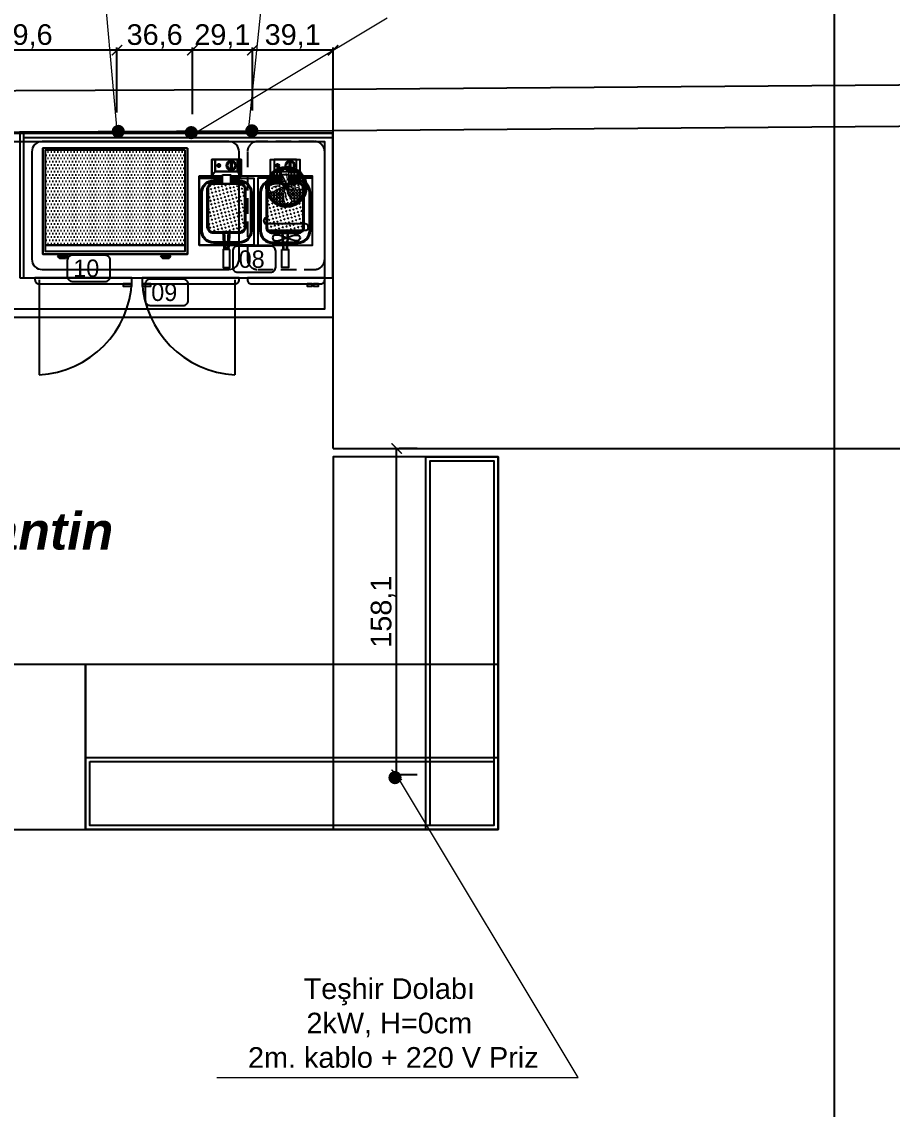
# Model space of a CAD drawing. Header units: millimetres. Extents: x -3164 to 12587, y -18082 to -16228.
# Drawn here: x 2930 to 3353, y -17019 to -16492 of the extents above; entities that cross this region are included whole.
import ezdxf

# ---------------------------------------------------------------- set-up
doc = ezdxf.new("R2010")
doc.units = ezdxf.units.MM
doc.linetypes.add('DASHED', pattern=[0.75, 0.5, -0.25])
doc.layers.add('002 Çizgi', color=254, linetype='Continuous')
doc.layers.add('ELK', color=10, linetype='Continuous')
for name, color, linetype, lineweight in [('Mtm-elk.', 40, 'Continuous', 20), ('rmz-elk.', 40, 'Continuous', 20), ('TEFRİŞ MUTFAK (L)', 241, 'Continuous', 15)]:
    doc.layers.add(name, color=color, linetype=linetype, lineweight=lineweight)
doc.styles.add('adet', font='stylu.ttf')
doc.styles.add('ARIAL', font='', dxfattribs={"height": 1})
doc.styles.get("Standard").update_dxf_attribs({"font": 'arial.ttf'})
doc.styles.add('text-100', font='comic.ttf', dxfattribs={"height": 50})
doc.styles.get('ARIAL').set_extended_font_data('Arial', bold=True)
doc.dimstyles.new('ISO-25', dxfattribs={"dimtxt": 10, "dimasz": 5, "dimexe": 1.25, "dimexo": 10, "dimtad": 1, "dimdec": 1, "dimtxsty": 'Standard', "dimblk": 'ARCHTICK', "dimcen": 2.5, "dimadec": 0, "dimazin": 0, "dimtfac": 1, "dimtdec": 1, "dimtmove": 0, "dimatfit": 3, "dimfxl": 1, "dimarcsym": 0})

# ---------------------------------------------------------------- blocks, each defined once
blk = doc.blocks.new('rwerewerr')
h = blk.add_hatch(color=30)
h.dxf.hatch_style = 1
edge = h.paths.add_edge_path()
edge.add_arc((2556.36, -3488.02), 0.549, 0, 360)
h = blk.add_hatch(color=30)
h.dxf.hatch_style = 1
edge = h.paths.add_edge_path()
edge.add_arc((2584.86, -3488.02), 0.549, 0, 360)
h = blk.add_hatch()
h.set_pattern_fill('CROSS', scale=0.2, angle=60)
h.paths.add_polyline_path([(2551.28, -3517.87, 0.414214), (2553.78, -3520.37), (2558.48, -3520.37), (2558.46, -3519.95), (2558.95, -3519.95), (2558.97, -3520.37), (2561.1, -3520.37), (2561.12, -3519.95), (2561.61, -3519.95), (2561.58, -3520.37), (2566.28, -3520.37, 0.414214), (2568.78, -3517.87), (2568.78, -3499.37, 0.414214), (2566.28, -3496.87), (2553.78, -3496.87, 0.414214), (2551.28, -3499.37)])
h = blk.add_hatch()
h.set_pattern_fill('CROSS', scale=0.2, angle=60)
h.paths.add_polyline_path([(2597.28, -3499.37, 0.414214), (2594.78, -3496.87), (2582.28, -3496.87, 0.414214), (2579.78, -3499.37), (2579.78, -3517.87, 0.414214), (2582.28, -3520.37), (2586.98, -3520.37), (2586.96, -3519.95), (2587.45, -3519.95), (2587.47, -3520.37), (2589.6, -3520.37), (2589.62, -3519.95), (2590.11, -3519.95), (2590.08, -3520.37), (2594.78, -3520.37, 0.414214), (2597.28, -3517.87)])
at = {"color": 7}
for points in [[(2561.95, -3493.15), (2567.13, -3493.15), (2567.13, -3485.14), (2552.94, -3485.14), (2552.94, -3493.15), (2558.12, -3493.15)], [(2558.12, -3493.15), (2552.94, -3493.15), (2552.94, -3485.14), (2567.13, -3485.14), (2567.13, -3493.15), (2561.95, -3493.15)], [(2562.11, -3489.86), (2562.11, -3486.17)], [(2562.68, -3486.17), (2562.68, -3489.86)], [(2586.62, -3493.15), (2581.44, -3493.15), (2581.44, -3485.14), (2595.63, -3485.14), (2595.63, -3493.15), (2590.45, -3493.15)], [(2590.61, -3489.86), (2590.61, -3486.17)], [(2591.18, -3486.17), (2591.18, -3489.86)], [(2558.12, -3493.15), (2546.78, -3493.15), (2546.78, -3526.65), (2558.84, -3526.65)], [(2558.84, -3526.65), (2546.78, -3526.65), (2546.78, -3493.15), (2558.12, -3493.15)], [(2554.62, -3490.89), (2552.94, -3493.15)], [(2554.62, -3490.89), (2552.94, -3493.15)], [(2558.12, -3493.15), (2552.94, -3493.15)], [(2586.62, -3493.15), (2561.95, -3493.15)], [(2561.95, -3493.15), (2567.13, -3493.15)], [(2565.45, -3490.89), (2567.13, -3493.15)], [(2565.45, -3490.89), (2567.13, -3493.15)], [(2583.12, -3490.89), (2581.44, -3493.15)], [(2586.62, -3493.15), (2581.44, -3493.15)], [(2589.73, -3526.65), (2601.78, -3526.65), (2601.78, -3493.15), (2590.45, -3493.15)], [(2593.95, -3490.89), (2595.63, -3493.15)], [(2558.84, -3526.65), (2546.78, -3526.65), (2546.78, -3494.15), (2558.12, -3494.15)], [(2553.78, -3495.15), (2558.12, -3495.15)], [(2562.32, -3494.15), (2573.28, -3494.15), (2573.28, -3526.65), (2561.23, -3526.65)], [(2561.95, -3494.15), (2573.28, -3494.15)], [(2561.95, -3495.65), (2566.28, -3495.65)], [(2586.25, -3494.15), (2575.28, -3494.15), (2575.28, -3526.65), (2587.34, -3526.65)], [(2586.62, -3494.15), (2575.28, -3494.15)], [(2586.62, -3495.65), (2582.28, -3495.65)], [(2589.73, -3526.65), (2601.78, -3526.65), (2601.78, -3494.15), (2590.45, -3494.15)], [(2594.78, -3495.15), (2590.45, -3495.15)], [(2561.1, -3520.37), (2558.97, -3520.37)], [(2561.07, -3520.87), (2559, -3520.87)], [(2560.82, -3525.15), (2559.24, -3525.15)], [(2587.47, -3520.37), (2589.6, -3520.37)], [(2587.5, -3520.87), (2589.57, -3520.87)], [(2587.74, -3525.15), (2589.32, -3525.15)], [(2546.78, -3526.65), (2558.84, -3526.65)], [(2560.8, -3525.65), (2559.27, -3525.65)], [(2559.33, -3526.65), (2560.74, -3526.65)], [(2559.33, -3526.65), (2560.74, -3526.65)], [(2560.74, -3526.65), (2559.33, -3526.65)], [(2560.74, -3526.65), (2559.33, -3526.65)], [(2561.23, -3526.65), (2587.34, -3526.65)], [(2561.23, -3526.65), (2601.78, -3526.65)], [(2587.77, -3525.65), (2589.3, -3525.65)], [(2587.83, -3526.65), (2589.24, -3526.65)], [(2587.83, -3526.65), (2589.24, -3526.65)]]:
    blk.add_lwpolyline(points, dxfattribs=at)
for points in [[(2565.45, -3490.89), (2554.62, -3490.89), (2554.62, -3485.14), (2565.45, -3485.14)], [(2554.62, -3490.89), (2565.45, -3490.89), (2565.45, -3485.14), (2554.62, -3485.14)], [(2583.12, -3490.89), (2593.95, -3490.89), (2593.95, -3485.14), (2583.12, -3485.14)], [(2558.12, -3492.55), (2561.95, -3492.55), (2561.95, -3496.87), (2558.12, -3496.87)], [(2590.45, -3492.55), (2586.62, -3492.55), (2586.62, -3496.87), (2590.45, -3496.87)], [(2559.45, -3528.68), (2558.96, -3528.68), (2558.46, -3519.95), (2558.95, -3519.95)], [(2561.11, -3528.68), (2560.62, -3528.68), (2561.12, -3519.95), (2561.61, -3519.95)], [(2587.46, -3528.68), (2587.95, -3528.68), (2587.45, -3519.95), (2586.96, -3519.95)], [(2589.12, -3528.68), (2589.61, -3528.68), (2590.11, -3519.95), (2589.62, -3519.95)], [(2561.61, -3528.68), (2558.46, -3528.68), (2558.46, -3537.43), (2561.61, -3537.43)], [(2586.96, -3528.68), (2590.11, -3528.68), (2590.11, -3537.43), (2586.96, -3537.43)]]:
    blk.add_lwpolyline(points, close=True, dxfattribs=at)
for points in [[(2558.78, -3525.65), (2553.78, -3525.65, -0.414214), (2547.78, -3519.65), (2547.78, -3501.15, -0.414214), (2553.78, -3495.15), (2558.12, -3495.15)], [(2558.76, -3525.15), (2553.78, -3525.15, -0.414214), (2548.28, -3519.65), (2548.28, -3501.15, -0.414214), (2553.78, -3495.65), (2558.12, -3495.65)], [(2558.51, -3520.87), (2553.78, -3520.87, -0.414214), (2550.78, -3517.87), (2550.78, -3499.37, -0.414214), (2553.78, -3496.37), (2558.12, -3496.37)], [(2558.48, -3520.37), (2553.78, -3520.37, -0.414214), (2551.28, -3517.87), (2551.28, -3499.37, -0.414214), (2553.78, -3496.87), (2566.28, -3496.87, -0.414214), (2568.78, -3499.37), (2568.78, -3517.87, -0.414214), (2566.28, -3520.37), (2561.58, -3520.37)], [(2561.95, -3495.15), (2566.28, -3495.15, -0.414214), (2572.28, -3501.15), (2572.28, -3519.65, -0.414214), (2566.28, -3525.65), (2561.28, -3525.65)], [(2562.32, -3495.65), (2566.28, -3495.65, -0.414214), (2571.78, -3501.15), (2571.78, -3519.65, -0.414214), (2566.28, -3525.15), (2561.31, -3525.15)], [(2561.95, -3496.37), (2566.28, -3496.37, -0.414214), (2569.28, -3499.37), (2569.28, -3517.87, -0.414214), (2566.28, -3520.87), (2561.56, -3520.87)], [(2586.62, -3495.15), (2582.28, -3495.15, 0.414214), (2576.28, -3501.15), (2576.28, -3519.65, 0.414214), (2582.28, -3525.65), (2587.28, -3525.65)], [(2586.25, -3495.65), (2582.28, -3495.65, 0.414214), (2576.78, -3501.15), (2576.78, -3519.65, 0.414214), (2582.28, -3525.15), (2587.26, -3525.15)], [(2586.62, -3496.37), (2582.28, -3496.37, 0.414214), (2579.28, -3499.37), (2579.28, -3517.87, 0.414214), (2582.28, -3520.87), (2587.01, -3520.87)], [(2590.08, -3520.37), (2594.78, -3520.37, 0.414214), (2597.28, -3517.87), (2597.28, -3499.37, 0.414214), (2594.78, -3496.87), (2582.28, -3496.87, 0.414214), (2579.78, -3499.37), (2579.78, -3517.87, 0.414214), (2582.28, -3520.37), (2586.98, -3520.37)], [(2589.78, -3525.65), (2594.78, -3525.65, 0.414214), (2600.78, -3519.65), (2600.78, -3501.15, 0.414214), (2594.78, -3495.15), (2590.45, -3495.15)], [(2589.81, -3525.15), (2594.78, -3525.15, 0.414214), (2600.28, -3519.65), (2600.28, -3501.15, 0.414214), (2594.78, -3495.65), (2590.45, -3495.65)], [(2590.06, -3520.87), (2594.78, -3520.87, 0.414214), (2597.78, -3517.87), (2597.78, -3499.37, 0.414214), (2594.78, -3496.37), (2590.45, -3496.37)]]:
    blk.add_lwpolyline(points, format="xyb", dxfattribs=at)
for centre, radius in [((2556.36, -3488.02), 0.761), ((2556.36, -3488.02), 0.689), ((2556.36, -3488.02), 0.549), ((2562.39, -3488.02), 2.26), ((2584.86, -3488.02), 0.761), ((2584.86, -3488.02), 0.689), ((2584.86, -3488.02), 0.549), ((2590.89, -3488.02), 2.26)]:
    blk.add_circle(centre, radius, dxfattribs=at)
for centre, start, end in [((2562.39, -3488.02), 98.7362, 261.2638), ((2562.39, -3488.02), 278.7362, 81.2638), ((2590.89, -3488.02), 98.7362, 261.2638), ((2590.89, -3488.02), 278.7362, 81.2638)]:
    blk.add_arc(centre, 1.87, start, end, dxfattribs=at)
blk = doc.blocks.new('FRİTOZ 5LT+5LT')
at = {"color": 7}
blk.add_blockref('rwerewerr', (-2546.78, 3526.65), dxfattribs=at)
blk = doc.blocks.new('GHFH')
at = {"color": 7}
for p, q in [((1820.29, 2075.94), (1820.29, 2076.37)), ((1821.69, 2075.94), (1821.69, 2076.96)), ((1822.08, 2077.34), (1822.7, 2077.34)), ((1823.09, 2077.34), (1823.09, 2077.67)), ((1823.09, 2077.34), (1824.1, 2077.34)), ((1823.09, 2076.33), (1823.09, 2076.96)), ((1824.48, 2077.34), (1824.48, 2077.94)), ((1824.48, 2077.34), (1824.64, 2077.34)), ((1824.88, 2077.34), (1825.5, 2077.34)), ((1825.88, 2077.34), (1825.88, 2077.98)), ((1825.88, 2077.34), (1826.89, 2077.34)), ((1827.28, 2077.34), (1827.28, 2077.8)), ((1827.28, 2077.34), (1828.29, 2077.34)), ((1827.28, 2075.94), (1827.28, 2076.96)), ((1828.67, 2077.34), (1828.67, 2077.4)), ((1828.67, 2077.34), (1828.83, 2077.34)), ((1828.67, 2075.94), (1828.67, 2076.96)), ((1830.07, 2075.94), (1830.07, 2076.73)), ((1816.84, 2071.75), (1817.12, 2071.75)), ((1817.5, 2073.15), (1817.5, 2073.26)), ((1817.5, 2073.15), (1818.51, 2073.15)), ((1817.5, 2071.75), (1817.5, 2072.77)), ((1817.5, 2071.75), (1818.51, 2071.75)), ((1817.5, 2070.35), (1817.5, 2071.37)), ((1818.34, 2074.55), (1818.51, 2074.55)), ((1818.89, 2074.55), (1818.89, 2075.18)), ((1818.89, 2074.55), (1819.91, 2074.55)), ((1818.89, 2073.15), (1818.89, 2074.16)), ((1818.89, 2073.15), (1819.91, 2073.15)), ((1818.89, 2071.75), (1818.89, 2072.77)), ((1818.89, 2071.75), (1819.91, 2071.75)), ((1818.89, 2070.35), (1818.89, 2071.37)), ((1819.72, 2075.94), (1819.91, 2075.94)), ((1820.29, 2075.94), (1821.31, 2075.94)), ((1820.29, 2074.55), (1820.29, 2075.56)), ((1820.29, 2074.55), (1821.31, 2074.55)), ((1820.29, 2073.15), (1820.29, 2074.16)), ((1820.29, 2073.15), (1821.31, 2073.15)), ((1820.29, 2071.75), (1820.29, 2072.77)), ((1820.29, 2071.75), (1821.31, 2071.75)), ((1820.29, 2070.36), (1820.29, 2071.37)), ((1821.69, 2075.94), (1822.7, 2075.94)), ((1821.69, 2074.55), (1821.69, 2075.56)), ((1821.69, 2074.55), (1822.7, 2074.55)), ((1821.69, 2073.15), (1821.69, 2074.16)), ((1821.69, 2073.15), (1822.7, 2073.15)), ((1821.69, 2071.75), (1821.69, 2072.77)), ((1821.69, 2071.75), (1822.7, 2071.75)), ((1821.69, 2070.35), (1821.69, 2071.37)), ((1823.09, 2074.55), (1823.09, 2074.83)), ((1823.09, 2074.55), (1823.34, 2074.55)), ((1823.09, 2073.15), (1823.09, 2074.16)), ((1823.09, 2073.15), (1824.1, 2073.15)), ((1823.09, 2071.75), (1823.09, 2072.77)), ((1823.09, 2071.75), (1824.1, 2071.75)), ((1823.09, 2070.35), (1823.09, 2071.37)), ((1824.48, 2071.75), (1824.48, 2072.77)), ((1824.48, 2071.75), (1824.98, 2071.75)), ((1824.48, 2070.35), (1824.48, 2071.37)), ((1826.56, 2075.94), (1826.89, 2075.94)), ((1826.7, 2071.75), (1826.89, 2071.75)), ((1826.85, 2074.55), (1826.89, 2074.55)), ((1827.28, 2075.94), (1828.29, 2075.94)), ((1827.28, 2074.55), (1827.28, 2075.56)), ((1827.28, 2074.55), (1828.29, 2074.55)), ((1827.28, 2073.15), (1827.28, 2074.16)), ((1827.28, 2073.15), (1828.29, 2073.15)), ((1827.28, 2071.75), (1827.28, 2072.77)), ((1827.28, 2071.75), (1828.29, 2071.75)), ((1827.28, 2070.35), (1827.28, 2071.37)), ((1828.67, 2075.94), (1829.69, 2075.94)), ((1828.67, 2074.55), (1828.67, 2075.56)), ((1828.67, 2074.55), (1829.69, 2074.55)), ((1828.67, 2073.15), (1828.67, 2074.16)), ((1828.67, 2073.15), (1829.69, 2073.15)), ((1828.67, 2071.75), (1828.67, 2072.77)), ((1828.67, 2071.75), (1829.69, 2071.75)), ((1828.67, 2070.35), (1828.67, 2071.37)), ((1830.07, 2075.94), (1831.09, 2075.94)), ((1830.07, 2074.55), (1830.07, 2075.56)), ((1830.07, 2074.55), (1831.09, 2074.55)), ((1830.07, 2073.15), (1830.07, 2074.16)), ((1830.07, 2073.15), (1831.09, 2073.15)), ((1830.07, 2071.75), (1830.07, 2072.77)), ((1830.07, 2071.75), (1831.09, 2071.75)), ((1830.07, 2070.35), (1830.07, 2071.37)), ((1831.47, 2074.55), (1831.47, 2075.56)), ((1831.47, 2074.55), (1832.48, 2074.55)), ((1831.47, 2073.15), (1831.47, 2074.16)), ((1831.47, 2073.15), (1832.48, 2073.15)), ((1831.47, 2071.75), (1831.47, 2072.77)), ((1831.47, 2071.75), (1832.48, 2071.75)), ((1832.86, 2073.15), (1832.86, 2074.15)), ((1832.86, 2073.15), (1833.48, 2073.15)), ((1832.86, 2071.75), (1832.86, 2072.77)), ((1832.86, 2071.75), (1833.88, 2071.75)), ((1832.86, 2071.29), (1832.86, 2071.37)), ((1834.26, 2070.35), (1834.26, 2071.07)), ((1816.39, 2068.96), (1817.12, 2068.96)), ((1816.49, 2067.56), (1817.12, 2067.56)), ((1816.5, 2070.35), (1817.12, 2070.35)), ((1816.82, 2066.16), (1817.12, 2066.16)), ((1817.5, 2070.35), (1818.51, 2070.35)), ((1817.5, 2069.47), (1817.5, 2069.97)), ((1817.5, 2066.16), (1817.5, 2066.99)), ((1817.5, 2066.16), (1818.51, 2066.16)), ((1817.5, 2064.77), (1817.5, 2065.78)), ((1818.89, 2070.35), (1819.91, 2070.35)), ((1818.89, 2066.16), (1818.89, 2066.34)), ((1818.89, 2066.16), (1819.91, 2066.16)), ((1818.89, 2064.77), (1818.89, 2065.78)), ((1820.29, 2066.16), (1820.29, 2067.18)), ((1820.29, 2066.16), (1821.31, 2066.16)), ((1820.29, 2064.77), (1820.29, 2065.78)), ((1820.82, 2067.56), (1821.31, 2067.56)), ((1821.69, 2070.35), (1822.7, 2070.35)), ((1821.69, 2067.56), (1821.69, 2068.05)), ((1821.69, 2067.56), (1822.7, 2067.56)), ((1821.69, 2066.16), (1821.69, 2067.18)), ((1821.69, 2066.16), (1822.7, 2066.16)), ((1821.69, 2064.77), (1821.69, 2065.78)), ((1823.09, 2070.35), (1824.1, 2070.35)), ((1823.09, 2067.56), (1823.09, 2068.58)), ((1823.09, 2067.56), (1824.1, 2067.56)), ((1823.09, 2066.16), (1823.09, 2067.18)), ((1823.09, 2066.16), (1824.1, 2066.16)), ((1823.09, 2064.77), (1823.09, 2065.78)), ((1824.48, 2070.35), (1825, 2070.35)), ((1824.48, 2067.56), (1824.48, 2067.78)), ((1824.48, 2067.56), (1824.69, 2067.56)), ((1824.48, 2067.03), (1824.48, 2067.18)), ((1825.88, 2066.26), (1825.88, 2067.18)), ((1825.91, 2066.16), (1826.89, 2066.16)), ((1826.08, 2067.56), (1826.89, 2067.56)), ((1826.24, 2070.35), (1826.89, 2070.35)), ((1827.28, 2070.35), (1828.29, 2070.35)), ((1827.28, 2069.12), (1827.28, 2069.97)), ((1827.28, 2067.56), (1827.28, 2067.98)), ((1827.28, 2067.56), (1828.29, 2067.56)), ((1827.28, 2066.16), (1827.28, 2067.18)), ((1827.28, 2066.16), (1828.29, 2066.16)), ((1827.28, 2064.77), (1827.28, 2065.78)), ((1828.67, 2070.35), (1829.69, 2070.35)), ((1828.67, 2069.55), (1828.67, 2069.97)), ((1828.67, 2067.56), (1828.67, 2067.6)), ((1828.67, 2067.56), (1828.92, 2067.56)), ((1828.67, 2066.16), (1828.67, 2067.18)), ((1828.67, 2066.16), (1829.69, 2066.16)), ((1828.67, 2064.77), (1828.67, 2065.78)), ((1830.07, 2070.35), (1830.19, 2070.35)), ((1830.07, 2066.16), (1830.07, 2067.18)), ((1830.07, 2066.16), (1831.09, 2066.16)), ((1830.07, 2064.77), (1830.07, 2065.78)), ((1831.47, 2067.56), (1831.47, 2067.59)), ((1831.47, 2067.56), (1832.48, 2067.56)), ((1831.47, 2066.16), (1831.47, 2067.18)), ((1831.47, 2066.16), (1832.48, 2066.16)), ((1831.47, 2064.77), (1831.47, 2065.78)), ((1832.86, 2067.56), (1832.86, 2067.95)), ((1832.86, 2067.56), (1833.88, 2067.56)), ((1832.86, 2066.16), (1832.86, 2067.18)), ((1832.86, 2066.16), (1833.88, 2066.16)), ((1832.86, 2064.77), (1832.86, 2065.78)), ((1833.72, 2070.35), (1833.88, 2070.35)), ((1833.75, 2068.96), (1833.88, 2068.96)), ((1834.26, 2070.35), (1834.41, 2070.35)), ((1834.26, 2068.96), (1834.26, 2069.97)), ((1834.26, 2068.96), (1834.52, 2068.96)), ((1834.26, 2067.56), (1834.26, 2068.58)), ((1834.26, 2067.56), (1834.42, 2067.56)), ((1834.26, 2066.78), (1834.26, 2067.18)), ((1817.5, 2064.77), (1818.51, 2064.77)), ((1818.29, 2063.37), (1818.51, 2063.37)), ((1818.89, 2064.77), (1819.91, 2064.77)), ((1818.89, 2063.37), (1818.89, 2064.39)), ((1818.89, 2063.37), (1819.91, 2063.37)), ((1818.89, 2062.67), (1818.89, 2062.99)), ((1819.64, 2061.97), (1819.91, 2061.97)), ((1820.29, 2064.77), (1821.31, 2064.77)), ((1820.29, 2063.37), (1820.29, 2064.39)), ((1820.29, 2063.37), (1821.31, 2063.37)), ((1820.29, 2061.97), (1820.29, 2062.99)), ((1820.29, 2061.97), (1821.31, 2061.97)), ((1820.29, 2061.48), (1820.29, 2061.59)), ((1821.69, 2064.77), (1822.7, 2064.77)), ((1821.69, 2063.37), (1821.69, 2064.39)), ((1821.69, 2063.37), (1822.7, 2063.37)), ((1821.69, 2061.97), (1821.69, 2062.99)), ((1821.69, 2061.97), (1822.7, 2061.97)), ((1821.69, 2060.68), (1821.69, 2061.59)), ((1821.93, 2060.57), (1822.7, 2060.57)), ((1823.09, 2064.77), (1824.02, 2064.77)), ((1823.09, 2063.37), (1823.09, 2064.39)), ((1823.09, 2063.37), (1824.05, 2063.37)), ((1823.09, 2061.97), (1823.09, 2062.99)), ((1823.09, 2061.97), (1824.1, 2061.97)), ((1823.09, 2060.57), (1823.09, 2061.59)), ((1823.09, 2060.57), (1824.1, 2060.57)), ((1824.48, 2060.57), (1824.48, 2061.51)), ((1824.48, 2060.57), (1825.5, 2060.57)), ((1826.53, 2064.77), (1826.89, 2064.77)), ((1826.65, 2060.57), (1826.89, 2060.57)), ((1827.28, 2064.77), (1828.29, 2064.77)), ((1827.28, 2063.65), (1827.28, 2064.39)), ((1827.28, 2060.57), (1827.28, 2060.88)), ((1827.28, 2060.57), (1828.29, 2060.57)), ((1827.51, 2063.37), (1828.29, 2063.37)), ((1827.99, 2061.97), (1828.29, 2061.97)), ((1828.67, 2064.77), (1829.69, 2064.77)), ((1828.67, 2063.37), (1828.67, 2064.39)), ((1828.67, 2063.37), (1829.69, 2063.37)), ((1828.67, 2061.97), (1828.67, 2062.99)), ((1828.67, 2061.97), (1829.69, 2061.97)), ((1828.67, 2060.57), (1828.67, 2061.59)), ((1828.67, 2060.57), (1828.98, 2060.57)), ((1830.07, 2064.77), (1831.09, 2064.77)), ((1830.07, 2063.37), (1830.07, 2064.39)), ((1830.07, 2063.37), (1831.09, 2063.37)), ((1830.07, 2061.97), (1830.07, 2062.99)), ((1830.07, 2061.97), (1831.09, 2061.97)), ((1830.07, 2061.12), (1830.07, 2061.59)), ((1831.47, 2064.77), (1832.48, 2064.77)), ((1831.47, 2063.37), (1831.47, 2064.39)), ((1831.47, 2063.37), (1832.48, 2063.37)), ((1831.47, 2062.14), (1831.47, 2062.99)), ((1832.86, 2064.77), (1833.51, 2064.77)), ((1832.86, 2063.7), (1832.86, 2064.39)), ((1823.09, 2060.18), (1823.09, 2060.19)), ((1824.48, 2059.91), (1824.48, 2060.19)), ((1825.88, 2059.87), (1825.88, 2060.19)), ((1827.28, 2060.05), (1827.28, 2060.19))]:
    blk.add_line(p, q, dxfattribs=at)
for radius in [9.85, 9.06, 0.996, 0.431]:
    blk.add_circle((1825.46, 2068.92), radius, dxfattribs=at)
for start, end in [(184.9752, 240.6196), (94.9752, 150.6196), (274.9752, 330.6196), (4.9752, 60.6196)]:
    blk.add_arc((1825.46, 2068.92), 1.5, start, end, dxfattribs=at)
at = {"layer": 'TEFRİŞ MUTFAK (L)', "color": 7}
for centre, radius, start, end in [((1824.76, 2075.45), 1.89, 28.2084, 194.1396), ((1818.71, 2073.58), 8.2, 332.335, 19.6942), ((1816.95, 2068.94), 8.51, 6.6287, 45.3593), ((1819.11, 2072.65), 6.8, 352.4777, 24.279), ((1825.47, 2077.43), 8.51, 276.6287, 315.3593), ((1831.98, 2069.62), 1.89, 298.2084, 104.1396), ((1818.93, 2068.23), 1.89, 118.2084, 284.1396), ((1820.8, 2062.18), 8.2, 62.335, 109.6942), ((1821.73, 2062.58), 6.8, 82.4777, 114.279), ((1825.44, 2060.42), 8.51, 96.6287, 135.3593), ((1832.2, 2064.27), 8.2, 152.335, 199.6942), ((1831.8, 2065.2), 6.8, 172.4777, 204.279), ((1833.96, 2068.91), 8.51, 186.6287, 225.3593), ((1830.11, 2075.67), 8.2, 242.335, 289.6942), ((1829.18, 2075.27), 6.8, 262.4777, 294.279), ((1826.15, 2062.4), 1.89, 208.2084, 14.1396)]:
    blk.add_arc(centre, radius, start, end, dxfattribs=at)
blk = doc.blocks.new('YTYRTY')
at = {"layer": '002 Çizgi', "color": 7}
for p, q in [((1819.34, 2102.37), (1819.91, 2102.69)), ((1819.91, 2102.69), (1820.71, 2102.81)), ((1820.71, 2102.81), (1821.73, 2102.69)), ((1821.73, 2102.69), (1822.92, 2102.37)), ((1829.45, 2102.69), (1828.26, 2102.37)), ((1830.47, 2102.81), (1829.45, 2102.69)), ((1831.27, 2102.69), (1830.47, 2102.81)), ((1831.85, 2102.37), (1831.27, 2102.69)), ((1835.11, 2097.7), (1816.44, 2097.7)), ((1818.88, 2101.41), (1819, 2101.93)), ((1819, 2100.9), (1818.88, 2101.41)), ((1819, 2101.93), (1819.34, 2102.37)), ((1819.34, 2100.45), (1819, 2100.9)), ((1819.91, 2100.13), (1819.34, 2100.45)), ((1820.71, 2100.01), (1819.91, 2100.13)), ((1821.73, 2100.13), (1820.71, 2100.01)), ((1822.92, 2100.45), (1821.73, 2100.13)), ((1822.92, 2102.37), (1824.23, 2101.93)), ((1824.23, 2100.9), (1822.92, 2100.45)), ((1824.23, 2101.93), (1825.59, 2101.41)), ((1825.59, 2101.41), (1824.23, 2100.9)), ((1826.96, 2101.93), (1825.59, 2101.41)), ((1825.59, 2101.41), (1826.96, 2100.9)), ((1828.26, 2102.37), (1826.96, 2101.93)), ((1826.96, 2100.9), (1828.26, 2100.45)), ((1828.26, 2100.45), (1829.45, 2100.13)), ((1829.45, 2100.13), (1830.47, 2100.01)), ((1830.47, 2100.01), (1831.27, 2100.13)), ((1831.27, 2100.13), (1831.85, 2100.45)), ((1832.19, 2101.93), (1831.85, 2102.37)), ((1831.85, 2100.45), (1832.19, 2100.9)), ((1832.3, 2101.41), (1832.19, 2101.93)), ((1832.19, 2100.9), (1832.3, 2101.41)), ((1816.44, 2094.65), (1835.11, 2094.65))]:
    blk.add_line(p, q, dxfattribs=at)
for centre, major_axis, start_param, end_param in [((1816.44, 2096.17), (1.08, -1.08), 2.356194, 5.497787), ((1835.11, 2093.13), (-1.08, -1.08), 0.785398, 3.926991)]:
    blk.add_ellipse(centre, major_axis=major_axis, ratio=1, start_param=start_param, end_param=end_param, dxfattribs=at)
blk = doc.blocks.new('EWERR')
at = {"color": 7}
for name, p in [('YTYRTY', (-0.14, -7.78)), ('GHFH', (0, 0))]:
    blk.add_blockref(name, p, dxfattribs=at)
blk = doc.blocks.new('ertretrt')
at = {"color": 7}
for points in [[(1989.89, 2081.65), (1839.89, 2081.65), (1839.89, 2011.65), (1989.89, 2011.65)], [(1892.42, 2008.65), (1888.2, 2008.65), (1888.2, 2007.54), (1892.42, 2007.54)], [(1901.62, 2008.65), (1897.4, 2008.65), (1897.4, 2007.54), (1901.62, 2007.54)], [(1979.83, 2008.65), (1977.41, 2008.65), (1977.41, 2007.54), (1979.83, 2007.54)], [(1982.96, 2008.65), (1980.54, 2008.65), (1980.54, 2007.54), (1982.96, 2007.54)]]:
    blk.add_lwpolyline(points, close=True, dxfattribs=at)
blk.add_lwpolyline([(1839.89, 2081.65), (1839.89, 2079.65), (1989.89, 2079.65), (1989.89, 2081.65)], dxfattribs=at)
for points in [[(1939.4, 2077.65), (1848.89, 2077.65, 0.414214), (1843.89, 2072.65), (1843.89, 2020.65, 0.414214), (1848.89, 2015.65), (1939.4, 2015.65, 0.414214), (1944.4, 2020.65), (1944.4, 2072.65, 0.414214)], [(1892.42, 2011.65), (1845.42, 2011.65), (1845.42, 2010.65, 0.414214), (1847.42, 2008.65), (1892.42, 2008.65)], [(1944.4, 2011.65), (1897.4, 2011.65), (1897.4, 2008.65), (1942.4, 2008.65, 0.414214), (1944.4, 2010.65)], [(1985.89, 2011.65), (1948.4, 2011.65), (1948.4, 2010.65, 0.414214), (1950.4, 2008.65), (1983.89, 2008.65, 0.414214), (1985.89, 2010.65)]]:
    blk.add_lwpolyline(points, format="xyb", close=True, dxfattribs=at)
at = {"color": 7, "linetype": 'DASHED', "ltscale": 15}
blk.add_lwpolyline([(1980.89, 2077.65), (1953.4, 2077.65, 0.414214), (1948.4, 2072.65), (1948.4, 2020.65, 0.414214), (1953.4, 2015.65), (1980.89, 2015.65, 0.414214), (1985.89, 2020.65), (1985.89, 2072.65, 0.414214)], format="xyb", close=True, dxfattribs=at)
at = {"color": 7, "rotation": 180}
blk.add_blockref('EWERR', (3792.78, 4124.56), dxfattribs=at)
blk = doc.blocks.new('ewrwerwerewwer')
at = {"color": 7}
for points in [[(1384.82, -3412), (1384.82, -3458)], [(1479.8, -3412), (1479.8, -3458)]]:
    blk.add_lwpolyline(points, dxfattribs=at)
for centre, start, end in [((1382.49, -3410.7), 272.8117, 357.8214), ((1482.12, -3410.7), 182.1786, 267.1883)]:
    blk.add_arc(centre, 47.36, start, end, dxfattribs=at)
blk.add_blockref('ertretrt', (-462.6, -5422.64), dxfattribs=at)
blk = doc.blocks.new('TEZAH TİP BUZDOLABI 150x70')
at = {"color": 7}
blk.add_blockref('ewrwerwerewwer', (-1377.28, 3411), dxfattribs=at)
blk = doc.blocks.new('_ArchTick')
at = {"color": 0, "linetype": 'ByBlock', "const_width": 0.15}
blk.add_lwpolyline([(-0.5, -0.5), (0.5, 0.5)], dxfattribs=at)
blk = doc.blocks.new('*D150')
at = {"color": 0, "lineweight": -2, "transparency": 16777216}
for p, q in [((3042.3, -16535.38), (3042.3, -16504.92)), ((3081.44, -16506.17), (3042.3, -16506.17)), ((3081.44, -16535.21), (3081.44, -16504.92))]:
    blk.add_line(p, q, dxfattribs=at)
at = {"layer": 'Defpoints', "color": 0, "transparency": 16777216}
for p in [(3042.3, -16506.17), (3042.3, -16545.38), (3081.44, -16545.21)]:
    blk.add_point(p, dxfattribs=at)
at = {"color": 0, "lineweight": -2, "transparency": 16777216, "xscale": 5, "yscale": 5, "zscale": 5, "rotation": 180}
blk.add_blockref('_ArchTick', (3042.3, -16506.17), dxfattribs=at)
at = {"color": 0, "lineweight": -2, "transparency": 16777216, "xscale": 5, "yscale": 5, "zscale": 5}
blk.add_blockref('_ArchTick', (3081.44, -16506.17), dxfattribs=at)
at = {"color": 0, "transparency": 16777216, "insert": (3061.87, -16499.54), "char_height": 10, "attachment_point": 5}
blk.add_mtext('39,1', dxfattribs=at)
blk = doc.blocks.new('*D151')
at = {"color": 0, "lineweight": -2, "transparency": 16777216}
for p, q in [((3013.22, -16537.17), (3013.22, -16504.92)), ((3042.3, -16506.17), (3013.22, -16506.17)), ((3042.3, -16535.38), (3042.3, -16504.92))]:
    blk.add_line(p, q, dxfattribs=at)
at = {"layer": 'Defpoints', "color": 0, "transparency": 16777216}
for p in [(3013.22, -16506.17), (3042.3, -16545.38), (3013.22, -16547.17, -5.87)]:
    blk.add_point(p, dxfattribs=at)
at = {"color": 0, "lineweight": -2, "transparency": 16777216, "xscale": 5, "yscale": 5, "zscale": 5, "rotation": 180}
blk.add_blockref('_ArchTick', (3013.22, -16506.17), dxfattribs=at)
at = {"color": 0, "lineweight": -2, "transparency": 16777216, "xscale": 5, "yscale": 5, "zscale": 5}
blk.add_blockref('_ArchTick', (3042.3, -16506.17), dxfattribs=at)
at = {"color": 0, "transparency": 16777216, "insert": (3027.76, -16499.54), "char_height": 10, "attachment_point": 5}
blk.add_mtext('29,1', dxfattribs=at)
blk = doc.blocks.new('*D152')
at = {"color": 0, "lineweight": -2, "transparency": 16777216}
for p, q in [((2976.64, -16536.44), (2976.64, -16504.92)), ((3013.22, -16506.17), (2976.64, -16506.17)), ((3013.22, -16537.17), (3013.22, -16504.92))]:
    blk.add_line(p, q, dxfattribs=at)
at = {"layer": 'Defpoints', "color": 0, "transparency": 16777216}
for p in [(2976.64, -16506.17), (2976.64, -16546.44), (3013.22, -16547.17, -5.87)]:
    blk.add_point(p, dxfattribs=at)
at = {"color": 0, "lineweight": -2, "transparency": 16777216, "xscale": 5, "yscale": 5, "zscale": 5, "rotation": 180}
blk.add_blockref('_ArchTick', (2976.64, -16506.17), dxfattribs=at)
at = {"color": 0, "lineweight": -2, "transparency": 16777216, "xscale": 5, "yscale": 5, "zscale": 5}
blk.add_blockref('_ArchTick', (3013.22, -16506.17), dxfattribs=at)
at = {"color": 0, "transparency": 16777216, "insert": (2994.93, -16499.54), "char_height": 10, "attachment_point": 5}
blk.add_mtext('36,6', dxfattribs=at)
blk = doc.blocks.new('*D153')
at = {"color": 0, "lineweight": -2, "transparency": 16777216}
for p, q in [((2887.06, -16536.03), (2887.06, -16504.92)), ((2976.64, -16506.17), (2887.06, -16506.17)), ((2976.64, -16536.44), (2976.64, -16504.92))]:
    blk.add_line(p, q, dxfattribs=at)
at = {"layer": 'Defpoints', "color": 0, "transparency": 16777216}
for p in [(2887.06, -16506.17), (2887.06, -16546.03), (2976.64, -16546.44)]:
    blk.add_point(p, dxfattribs=at)
at = {"color": 0, "lineweight": -2, "transparency": 16777216, "xscale": 5, "yscale": 5, "zscale": 5, "rotation": 180}
blk.add_blockref('_ArchTick', (2887.06, -16506.17), dxfattribs=at)
at = {"color": 0, "lineweight": -2, "transparency": 16777216, "xscale": 5, "yscale": 5, "zscale": 5}
blk.add_blockref('_ArchTick', (2976.64, -16506.17), dxfattribs=at)
at = {"color": 0, "transparency": 16777216, "insert": (2931.85, -16499.54), "char_height": 10, "attachment_point": 5}
blk.add_mtext('89,6', dxfattribs=at)
blk = doc.blocks.new('*D165')
at = {"color": 0, "lineweight": -2, "transparency": 16777216}
for p, q in [((3112.27, -16857.29), (3112.27, -16699.21)), ((3122.21, -16699.21), (3113.52, -16699.21)), ((3122.21, -16857.29), (3113.52, -16857.29))]:
    blk.add_line(p, q, dxfattribs=at)
at = {"layer": 'Defpoints', "color": 0, "transparency": 16777216}
for p in [(3112.21, -16699.21), (3112.27, -16699.21), (3112.21, -16857.29, -5.87)]:
    blk.add_point(p, dxfattribs=at)
at = {"color": 0, "lineweight": -2, "transparency": 16777216, "xscale": 5, "yscale": 5, "zscale": 5}
for p, rotation in [((3112.27, -16699.21), 90), ((3112.27, -16857.29), 270)]:
    blk.add_blockref('_ArchTick', p, dxfattribs=dict(at, rotation=rotation))
at = {"color": 0, "transparency": 16777216, "insert": (3105.64, -16778.25), "char_height": 10, "attachment_point": 5, "rotation": 90}
blk.add_mtext('158,1', dxfattribs=at)

msp = doc.modelspace()

# ---------------------------------------------------------------- hatches: boundary and pattern name
h = msp.add_hatch()
h.set_pattern_fill('DOTS', angle=540)
h.set_pattern_definition([(180, (5746.7272, -14755.1701), (-0.79375, -1.5875), [0, -1.5875])])
h.paths.add_polyline_path([(3009.78, -16600.72), (3009.78, -16554.59), (2941.78, -16554.59), (2941.78, -16600.72)])
h = msp.add_hatch(color=7)
edge = h.paths.add_edge_path()
edge.add_line((2950.78, -16605.54), (2950.87, -16605.54))
edge.add_ellipse((2960.78, -16575.26), major_axis=(-36.69, 0), ratio=0.857143, start_angle=74.3341, end_angle=76.5298)
edge.add_line((2952.23, -16605.84), (2950.78, -16605.84))
edge.add_line((2950.78, -16605.84), (2950.78, -16605.54))
h = msp.add_hatch(color=7)
edge = h.paths.add_edge_path()
edge.add_line((3000.84, -16605.54), (3000.93, -16605.54))
edge.add_ellipse((3010.84, -16575.26), major_axis=(-36.69, 0), ratio=0.857143, start_angle=74.3341, end_angle=76.5298)
edge.add_line((3002.29, -16605.84), (3000.84, -16605.84))
edge.add_line((3000.84, -16605.84), (3000.84, -16605.54))
at = {"layer": 'rmz-elk.'}
for points in [[(2977.28, -16542.32, 1), (2977.28, -16548.75, 1)], [(3012.68, -16542.91, 1), (3012.68, -16549.34, 1)], [(3042.03, -16542.04, 1), (3042.03, -16548.48, 1)], [(3111.45, -16855.45, 1), (3111.45, -16861.88, 1)]]:
    msp.add_hatch(color=256, dxfattribs=at).paths.add_polyline_path(points)

# ---------------------------------------------------------------- linework, layer by layer
for p, q in [((3081.44, -16545.21), (3081.35, -16525.21)), ((3081.44, -16699.21), (3081.44, -16545.21)), ((3081.44, -16699.21), (3735.44, -16699.21)), ((2972.51, -16883.85), (2992.51, -16883.85))]:
    msp.add_line(p, q)
at = {"color": 7}
for p, q in [((2940.78, -16605.09), (2940.78, -16553.59)), ((3010.78, -16553.59), (3010.78, -16605.09)), ((3010.78, -16605.09), (2940.78, -16605.09)), ((2940.78, -16605.09), (2946.28, -16605.09)), ((2947.78, -16605.54), (2947.78, -16605.09)), ((2947.78, -16605.09), (2952.78, -16605.09)), ((2952.78, -16605.54), (2947.78, -16605.54)), ((2948.28, -16606.24), (2947.78, -16605.84)), ((2949.78, -16605.84), (2947.78, -16605.84)), ((2948.28, -16606.26), (2948.28, -16606.24)), ((2952.14, -16606.06), (2948.42, -16606.06)), ((2952.03, -16606.26), (2948.53, -16606.26)), ((2951.99, -16606.46), (2948.57, -16606.46)), ((2951.86, -16606.66), (2948.69, -16606.66)), ((2951.51, -16606.87), (2949.04, -16606.87)), ((2951.28, -16607.12), (2949.28, -16607.12)), ((2949.78, -16605.54), (2949.78, -16605.84)), ((2950.78, -16605.54), (2950.78, -16605.84)), ((2952.78, -16605.84), (2950.78, -16605.84)), ((2952.78, -16605.84), (2952.28, -16606.24)), ((2952.28, -16606.24), (2952.28, -16606.26)), ((2952.78, -16605.09), (2952.78, -16605.54)), ((2997.84, -16605.54), (2997.84, -16605.09)), ((2997.84, -16605.09), (3002.84, -16605.09)), ((3002.84, -16605.54), (2997.84, -16605.54)), ((2998.34, -16606.24), (2997.84, -16605.84)), ((2999.84, -16605.84), (2997.84, -16605.84)), ((2998.34, -16606.26), (2998.34, -16606.24)), ((3002.19, -16606.06), (2998.48, -16606.06)), ((3002.09, -16606.26), (2998.59, -16606.26)), ((3002.05, -16606.46), (2998.62, -16606.46)), ((3001.92, -16606.66), (2998.75, -16606.66)), ((3001.57, -16606.87), (2999.1, -16606.87)), ((3001.34, -16607.12), (2999.34, -16607.12)), ((2999.84, -16605.54), (2999.84, -16605.84)), ((3000.84, -16605.54), (3000.84, -16605.84)), ((3002.84, -16605.84), (3000.84, -16605.84)), ((3002.84, -16605.84), (3002.34, -16606.24)), ((3002.34, -16606.24), (3002.34, -16606.26)), ((3002.84, -16605.09), (3002.84, -16605.54)), ((3010.78, -16605.09), (3005.28, -16605.09))]:
    msp.add_line(p, q, dxfattribs=at)
for points in [[(1231.07, -17483.09), (3324.49, -17483.09), (3324.49, -16228.06), (1231.07, -16228.06)], [(2929.6, -16616.44), (3081.36, -16616.44), (3081.36, -16546.44), (2929.6, -16546.44)]]:
    msp.add_lwpolyline(points, close=True)
for points in [[(1882.82, -17691.15), (3224.04, -17758.97), (4440.58, -17723.82), (4455.43, -16543.63), (3735.69, -16520.21), (3081.32, -16525.21), (1697.57, -16531.08), (1410.08, -17667.24), (1430.45, -17668.27)], [(1883.83, -17671.17), (3224.26, -17738.95), (4420.82, -17704.38), (4435.18, -16562.99), (3735.44, -16540.21), (3081.44, -16545.21), (1713.16, -16551.02), (1621.77, -16912.18)]]:
    msp.add_lwpolyline(points)
at = {"color": 1}
for points in [[(2632.43, -16546.44), (3081.36, -16546.44), (3081.36, -16635.67), (2632.43, -16635.67)], [(2636.43, -16550.44), (3077.36, -16550.44), (3077.36, -16631.67), (2636.43, -16631.67)]]:
    msp.add_lwpolyline(points, close=True, dxfattribs=at)
at = {"color": 7}
for points in [[(3010.78, -16553.59), (2940.78, -16553.59), (2940.78, -16605.09), (3010.78, -16605.09)], [(3009.78, -16554.59), (2941.78, -16554.59), (2941.78, -16600.72), (3009.78, -16600.72)], [(3009.78, -16600.72), (2941.78, -16600.72), (2941.78, -16603.51), (3009.78, -16603.51)], [(2821.44, -16883.85), (2961.44, -16883.85), (2961.44, -16803.85), (2821.44, -16803.85)]]:
    msp.add_lwpolyline(points, close=True, dxfattribs=at)
at = {"color": 4}
for points in [[(3161.44, -16883.85), (3161.44, -16703.23), (3081.44, -16703.23), (3081.44, -16883.85)], [(3126.44, -16883.85), (3126.44, -16703.23), (3161.44, -16703.23), (3161.44, -16883.85)], [(3128.44, -16881.85), (3128.44, -16705.23), (3159.44, -16705.23), (3159.44, -16881.85)], [(2961.44, -16883.85), (3161.44, -16883.85), (3161.44, -16803.85), (2961.44, -16803.85)], [(2961.44, -16848.85), (3161.44, -16848.85), (3161.44, -16883.85), (2961.44, -16883.85)], [(2963.44, -16850.85), (3159.44, -16850.85), (3159.44, -16881.85), (2963.44, -16881.85)]]:
    msp.add_lwpolyline(points, close=True, dxfattribs=at)
at = {"color": 7, "extrusion": (0, 0, -1)}
for centre, major_axis, start_param, end_param in [((2949.28, -16606.26), (-1, 0), 4.712389, 6.283185), ((2960.78, -16575.26), (36.69, 0), 1.805896, 1.844218), ((2951.28, -16606.26), (1, 0), 0, 1.570796), ((2999.34, -16606.26), (-1, 0), 4.712389, 6.283185), ((3010.84, -16575.26), (36.69, 0), 1.805896, 1.844218), ((3001.34, -16606.26), (1, 0), 0, 1.570796)]:
    msp.add_ellipse(centre, major_axis=major_axis, ratio=0.857143, start_param=start_param, end_param=end_param, dxfattribs=at)
at = {"layer": 'ELK', "color": 6}
for points in [[(3035.18, -16613.78), (3051.18, -16613.81, 0.414214), (3053.61, -16611.39), (3053.62, -16603.52, 0.414214), (3051.2, -16601.1), (3035.2, -16601.07, 0.414214), (3032.78, -16603.49), (3032.77, -16611.36, 0.414214)], [(2954.99, -16618.21), (2970.99, -16618.24, 0.414214), (2973.41, -16615.82), (2973.42, -16607.96, 0.414214), (2971.01, -16605.54), (2955.01, -16605.51, 0.414214), (2952.58, -16607.93), (2952.57, -16615.79, 0.414214)], [(2992.79, -16629.84), (3008.79, -16629.87, 0.414214), (3011.21, -16627.45), (3011.22, -16619.58, 0.414214), (3008.81, -16617.16), (2992.81, -16617.13, 0.414214), (2990.38, -16619.55), (2990.37, -16627.41, 0.414214)]]:
    msp.add_lwpolyline(points, format="xyb", close=True, dxfattribs=at)
at = {"layer": 'Mtm-elk.'}
msp.add_line((3025.15, -17004.04), (3200.25, -17004.04, -5.87), dxfattribs=at)
for points in [[(2971.44, -16487.43), (2976.85, -16548.8)], [(3046.17, -16487.58), (3040.31, -16545.38)]]:
    msp.add_lwpolyline(points, dxfattribs=at)
at = {"layer": 'Mtm-elk.', "elevation": -5.87}
for points in [[(3107.72, -16490.6), (3013.22, -16547.17)], [(3200.25, -17004.04), (3112.21, -16857.29)]]:
    msp.add_lwpolyline(points, dxfattribs=at)

# ---------------------------------------------------------------- block references
for name, p in [('TEZAH TİP BUZDOLABI 150x70', (2931.36, -16616.44)), ('FRİTOZ 5LT+5LT', (3016.47, -16600.68))]:
    msp.add_blockref(name, p)

# ---------------------------------------------------------------- texts
at = {"ltscale": 3, "insert": (2679.83, -16730.15), "char_height": 18, "width": 514.6356, "attachment_point": 1, "style": 'ARIAL'}
msp.add_mtext('\\pi221.01087;{\\fArial|b1|i1|c162|p34;kantin}', dxfattribs=at)
at = {"layer": 'ELK', "color": 6, "style": 'adet'}
for s, p in [('08', (3035.67, -16611.65)), ('10', (2955.47, -16616.09)), ('09', (2993.27, -16627.71))]:
    msp.add_text(s, height=8.47, rotation=359.9231, dxfattribs=at).set_placement(p)
at = {"layer": 'Mtm-elk.', "insert": (3108.7, -16977.65), "char_height": 10, "width": 302.6112, "attachment_point": 5, "rotation": 0.0187, "style": 'text-100'}
msp.add_mtext('{\\fArial|b0|i0|c162|p34;Teşhir Dolabı\\P2kW, H=\\fArial|b0|i0|c0|p34;0\\fArial|b0|i0|c162|p34;cm\\fArial|b0|i0|c0|p34;\\P\\fArial|b0|i0|c162|p34; 2\\fArial|b0|i0|c0|p34;m. kablo \\fArial|b0|i0|c162|p34;+ 220 V Priz}', dxfattribs=at)

# ---------------------------------------------------------------- dimensions: what is measured, and where the dimension line sits
for base, p1, p2, picture, middle in [((2887.06, -16506.17), (2976.64, -16546.44), (2887.06, -16546.03), '*D153', (2931.85, -16499.54)), ((2976.64, -16506.17), (3013.22, -16547.17, -5.87), (2976.64, -16546.44), '*D152', (2994.93, -16499.54)), ((3013.22, -16506.17), (3042.3, -16545.38), (3013.22, -16547.17, -5.87), '*D151', (3027.76, -16499.54))]:
    dim = msp.add_linear_dim(base=base, p1=p1, p2=p2, dimstyle='ISO-25', override={"dimtmove": 1})
    dim.commit()
    dim.dimension.update_dxf_attribs({"geometry": picture, "text_midpoint": middle})
dim = msp.add_linear_dim(base=(3042.3, -16506.17), p1=(3081.44, -16545.21), p2=(3042.3, -16545.38), dimstyle='ISO-25')
dim.commit()
dim.dimension.update_dxf_attribs({"geometry": '*D150', "text_midpoint": (3061.87, -16499.54)})
dim = msp.add_linear_dim(base=(3112.27, -16699.21), p1=(3112.21, -16857.29, -5.87), p2=(3112.21, -16699.21), angle=90, dimstyle='ISO-25')
dim.commit()
dim.dimension.update_dxf_attribs({"geometry": '*D165', "text_midpoint": (3105.64, -16778.25)})

doc.saveas('drawing.dxf')
